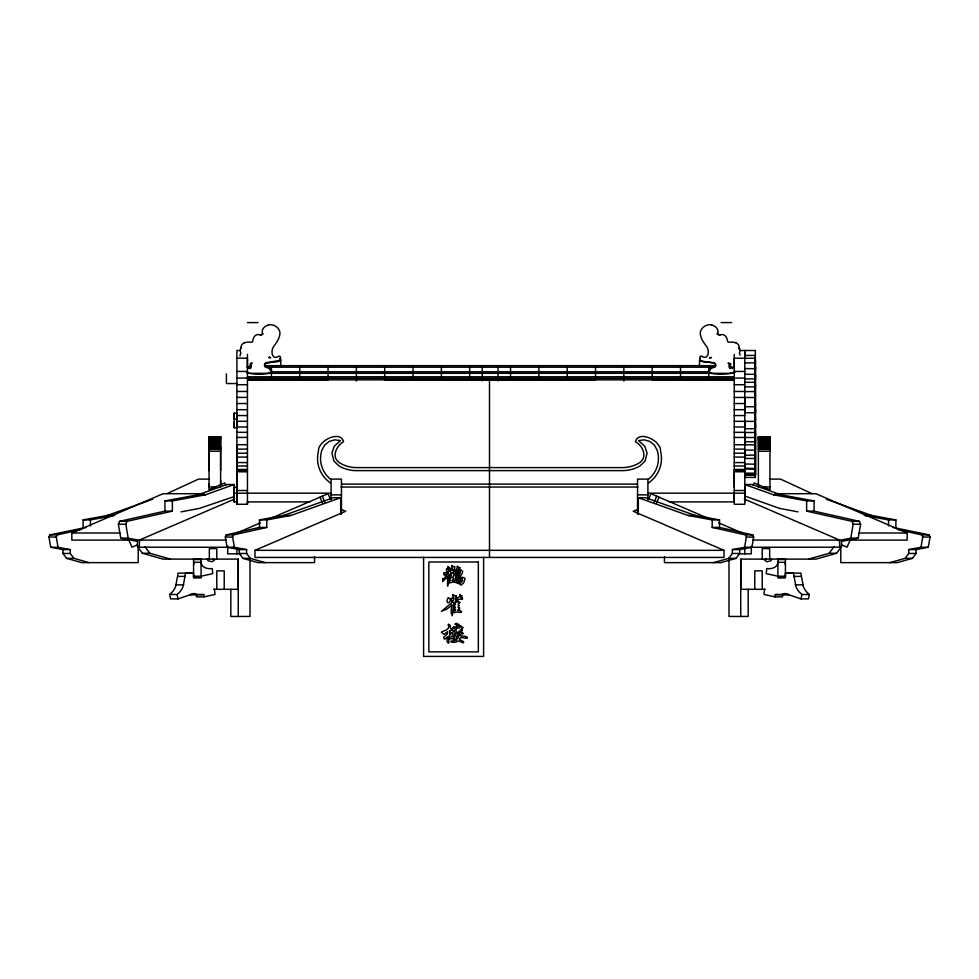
<?xml version="1.0" encoding="UTF-8"?>
<svg xmlns="http://www.w3.org/2000/svg" width="979" height="979" viewBox="0 0 979 979"><rect width="100%" height="100%" fill="white"/><g stroke="black" fill="none" stroke-linecap="round" stroke-linejoin="round"><path stroke-width="1.47" d="M138.21 546.282L138.21 562.631L81.698 562.631L66.572 558.348L62.95 553.465L62.95 549.598L50.712 547.273L48.95 537.043L49.807 534.913L86.042 527.424M89.028 562.631L73.902 558.348L70.28 553.465L70.28 549.598L58.03 547.273L50.712 547.273M204.073 493.71L163.065 493.71L71.834 533.004L71.834 540.102L128.873 540.102L131.92 547.188L137.403 544.826M83.105 527.424L83.105 519.91L107.372 515.431L152.736 499.229M90.435 525.919L90.435 519.91L113.27 515.7M186.12 573.131L193.573 573.131L193.561 577.634L201.16 577.61L201.013 559.107L193.573 559.107L193.561 576.203L193.72 577.598L201.16 577.61M209.041 489.622L209.041 446.045L220.63 446.045L220.63 483.981M209.335 559.107L209.335 548.583L216.775 548.583L216.775 559.107M224.215 589.321L224.215 570.855L216.775 570.855L216.775 589.321L238.264 589.321L238.264 559.107L163.003 559.107L142.396 553.27L137.452 546.612L137.452 541.35L120.772 538.181L118.386 524.242L119.56 521.342L164.925 511.136L172.365 511.136L172.365 500.905L205.419 494.811L234.201 484.519L234.201 496.573L199.471 508.382L181.017 511.858M227.679 546.319L227.679 553.845L241.079 553.845M237.212 501.909L234.201 501.909L234.201 496.01M237.212 487.285L234.201 487.285L234.201 493.183L330.865 493.183M237.212 427.762L234.201 427.762L234.214 421.863M237.212 413.138L234.201 413.138L234.201 419.036L237.212 419.036M236.918 384.527L236.918 383.401M236.93 501.897L236.93 487.273M247.442 354.349L247.454 504.271L236.918 504.271L236.918 444.711L247.454 444.711M236.918 427.75L236.918 413.138M247.442 367.676L247.442 358.192L236.918 358.192M489.5 467.546L489.5 379.852M728.988 559.951L728.988 616.452L748.176 616.452L748.176 589.285M744.799 501.897L744.799 470.764L734.262 470.764L734.274 504.271L744.799 504.271L744.799 484.519L752.239 484.544L781.022 494.811L814.075 500.905L814.075 511.136L859.44 521.342L860.614 524.242L858.228 538.181L841.548 541.35L841.548 546.612L836.604 553.27L815.996 559.107L740.736 559.107L740.736 616.452M734.262 487.273L734.274 354.349M744.799 553.845L744.799 547.824M744.909 474.962L755.409 475.256L755.433 360.088M755.409 475.256L755.323 355.438L744.799 355.438L744.799 350.506L744.799 473.163L755.323 473.163L755.323 477.422L744.811 477.397L744.799 473.885M755.421 395.749L755.421 393.558M755.323 376.107L755.323 373.917M777.84 577.61L785.28 577.598L785.427 576.203L785.427 559.107L777.987 559.107L777.84 577.61L785.427 577.634L785.427 573.131L792.88 573.131M448.578 625.067C450.242 630.292 442.973 630.611 441.333 632.226L443.989 634.392L447.599 631.7M729.636 367.969A2.888 2.888 0 0 0 732.255 367.529A1.236 1.236 0 0 0 730.628 366.574L729.955 364.886M451.747 604.814L451.062 612.389L452.274 615.742L453.766 603.345M451.001 577.194L449.3 578.711L449.141 576.802M771.623 559.107L770.987 560.783L766.802 561.75L764.232 559.755L766.312 559.107M711.488 373.317L708.833 371.787L271.391 371.787L269.078 368.263L265.542 367.198L264.538 365.669L264.648 363.833L266.117 362.707L280.74 360.211L280.373 356.76A1.689 1.689 0 0 0 277.926 356.527A3.414 3.414 0 0 1 274.169 356.992A5.042 5.042 0 0 1 272.101 353.309A10.035 10.035 0 0 1 274.854 344.902L277.412 341.096A24.047 24.047 0 0 0 279.651 335.54C281.622 329.005 274.218 323.241 268.099 325.077M185.545 573.131L183.122 586.384A19.849 14.036 -90 0 1 179.72 592.062L177.077 594.498L169.636 594.498L170.603 598.891L178.056 598.891L193.952 593.458L197.464 594.596L203.742 594.596L203.987 596.86L215.025 594.461L214.462 589.26M456.948 572.874L456.85 574.6L459.163 575.101L460.46 570.292M455.676 623.782L455.357 624.492L456.471 623.317L459.078 624.59L458.87 628.457L460.436 626.132M453.656 581.245L453.656 581.783C454.99 583.631 460.24 581.661 460.668 580.217L452.274 580.767L454.036 578.736L452.702 577.818L453.522 575.615M453.656 581.783L449.557 583.043L448.957 581.061M447.917 566.951L450.573 568.432L452.384 567.881L451.857 565.409M457.279 598.279L455.786 600.286L456.104 597.263M764.538 589.26L763.975 594.461L775.013 596.86L782.454 596.86L782.698 594.583L788.976 594.583L775.258 594.596L775.013 596.86M454.672 566.425L454.513 569.068L452.702 570.182L454.134 571.283L449.41 574.869L451.209 572.776M447.281 636.852L447.036 640.988A4.687 4.063 0 0 0 448.235 643.093L448.871 642.995L448.774 636.558L451.429 632.715M451.747 569.839L451.111 570.451L452.065 568.909M456.85 574.073C454.28 581.049 460.742 575.848 464.181 577.818A1.468 1.273 0 0 1 464.927 579.299L463.679 582.835L461.207 585.112L456.312 582.077M447.599 576.19C447.476 595.526 447.599 582.04 449.092 575.175M455.578 609.415L453.791 609.77L453.877 607.653M447.599 632.226L447.281 633.976L443.768 637.194A2.337 2.019 0 0 0 444.674 639.177L447.281 637.378M457.058 627.282L456.018 630.378L449.728 633.878L449.618 630.868M713.605 562.631L728.743 558.348L732.365 553.465L732.365 549.598L744.603 547.273L746.365 537.043L745.496 534.913L712.198 527.424L712.198 519.91L687.943 515.431L638.32 497.711L638.32 514.097M712.198 527.424L719.528 527.424L752.827 534.913L753.683 537.043L751.933 547.273L739.683 549.598L732.365 549.598M838.269 540.555L850.775 538.181L853.174 524.242L851.999 521.342L806.635 511.136L806.635 500.905L773.581 494.811L744.799 484.519M889.972 562.631L905.098 558.348L908.72 553.465L908.72 549.598L920.97 547.273L922.72 537.043L921.863 534.913L897.254 529.37M908.72 549.598L916.05 549.598L928.288 547.273L930.05 537.043L929.193 534.913L892.958 527.424M449.618 631.394L451.894 629.411L450.364 628.273L450.34 625.593L448.982 624.492L448.578 625.593M785.036 564.137L785.366 562.301L777.913 562.301C777.607 567.624 771.244 569.337 766.802 568.518L766.227 573.645L777.987 576.203L785.427 576.203M775.258 594.596L781.536 594.596L785.036 593.458L800.944 598.891L801.923 594.498L799.28 592.062A19.849 14.036 90 0 1 795.866 586.384L793.455 573.131M803.318 586.384A19.849 14.036 90 0 0 806.733 592.062L809.364 594.498L808.397 598.891L800.944 598.891M456.85 574.869C459.249 579.482 462.284 574.183 462.724 571.442L460.571 569.631L456.263 571.332L459.983 567.6M452.861 594.547L452.91 596.089C454.941 597.79 453.913 603.027 450.891 599.735L450.891 599.197M453.877 608.179C457.389 607.2 452.274 607.592 453.791 605.157M456.532 631.7L454.929 636.46C449.116 635.934 445.359 640.572 454.085 638.112L454.085 637.586M457.169 635.75L458.759 636.093L458.87 635.102M455.149 632.801C455.614 636.179 450.732 638.308 452.91 633.45M448.125 597.814C445.298 601.791 448.517 605.732 450.683 599.919L450.683 599.381M450.573 569.276C450.854 571.969 444.943 572.813 446.62 568.909M449.141 577.341L450.793 576.35L451.001 575.077M453.522 576.141L454.219 573.376M457.915 566.731L455.468 570.573L455.541 579.335L462.076 578.136L462.577 580.694L460.779 582.97L456.312 582.603M448.125 573.241L442.887 580.253L443.034 578.491M457.169 636.277L457.878 633.144M462.981 633.083C463.043 634.392 457.144 634.637 458.759 633.144L458.649 632.336M450.573 579.96L449.141 580.608L451.001 577.732M58.03 547.273L56.28 537.043L57.137 534.913L81.746 529.37M140.731 540.555L128.212 538.181L125.826 524.242L127.001 521.342L172.365 511.136M265.382 562.631L250.257 558.348L246.635 553.465L246.635 549.598L239.317 549.598L227.067 547.273L225.305 537.043L226.173 534.913L259.472 527.424L266.79 527.424L266.79 519.91L291.057 515.431L340.68 497.711L340.68 514.097M246.635 549.598L234.397 547.273L232.635 537.043L233.504 534.913L266.79 527.424M648.416 499.633L650.974 493.71L708.931 518.674M654.156 502.105L656.701 496.182M656.481 503.096L659.026 497.185M753.157 485.278L754.185 482.916L769.555 489.537M452.702 627.649L452.359 629.558L453.546 631.186L457.058 627.808M454.085 638.112L453.497 640.144L456.312 639.617M455.578 609.954L453.253 611.251L454.268 612.756C456.263 610.517 460.962 613.931 461.525 611.63M462.981 633.609L461.342 632.153L458.331 632.324L459.163 631.1L462.321 630.611L462.272 629.583M456.532 637.035L456.055 638.492L457.487 638.859L458.441 636.852M456.312 640.144L451.527 641.343C450.634 642.946 457.413 642.579 458.331 640.792L463.018 642.811L462.969 641.318L459.396 639.409L460.668 637.378L465.992 638.308L467.007 637.341M461.525 612.156L460.46 610.712L457.597 610.321L459.53 608.73L458.013 607.274L459.396 605.438L457.915 604.704L459.849 602.22M457.915 635.444L459.261 634.649L461.207 635.909L465.062 636.191L467.007 637.867M443.034 579.017L442.581 581.612L447.599 576.717M456.104 597.618L456.422 596.529M456.104 597.802L458.551 597.618L460.277 595.122M461.892 595.868L460.668 597.08M456.948 573.4L459.298 573.951L459.775 573.033M708.833 371.787L711.158 368.263L714.694 367.198L715.698 365.669L715.588 363.833L714.119 362.707C711.696 362.083 696.705 361.851 700.34 358.461M452.543 597.679L450.891 599.735M664.435 556.696L664.435 562.631L720.936 562.631L736.061 558.348L739.683 553.465L739.683 549.598M808.556 559.107L829.164 553.27L834.096 546.612M840.79 546.282L840.79 562.631L897.302 562.631L912.428 558.348L916.05 553.465L916.05 549.598M459.849 602.746L457.169 600.837L458.967 599.27L462.345 599.344L462.48 597.655M448.957 581.599L450.573 580.486M457.878 633.682L458.013 632.25M443.879 572.85L443.989 574.685C445.543 577.549 446.962 571.1 448.125 573.767M462.859 627.441L460.779 629.46L462.321 630.611M452.91 601.865L441.431 611.324L447.011 609.024L451.747 605.34M453.791 605.695L455.247 604.178M453.877 626.633L452.702 628.175M458.87 635.628L457.915 635.2M451.747 570.365L443.879 573.376M280.116 358.277L279.884 358.461A9.533 9.533 0 0 1 279.456 358.852M455.149 633.327L456.532 632.226M169.636 594.498L172.267 592.062A19.849 14.036 -90 0 0 175.682 586.384L178.092 573.131L193.573 573.131M456.422 600.861L454.403 602.795M451.209 573.315L453.314 572.825L454.219 573.902M457.169 625.985L454.293 627.833M448.125 598.353L449.3 598.169L450.022 599.197L452.543 598.206M460.46 570.818L457.401 571.858L456.63 571.21M719.528 335.259L720.006 334.989A4.577 4.577 0 0 1 725.329 335.944A9.643 9.643 0 0 1 727.556 341.451A1.615 1.615 0 0 0 729.404 342.197A14.526 14.526 0 0 1 736.061 342.87M457.169 566.156L459.983 568.126M451.001 575.615L449.092 575.701M459.824 594.877L461.892 596.395M246.61 372.754A53.49 53.49 0 0 0 267.891 373.525L271.391 371.787M456.85 601.681L454.403 603.321M280.153 360.933L280.74 360.211L280.74 365.669M450.573 569.815L452.065 569.448M729.649 365.559L729.759 365.497A1.934 1.934 0 0 0 730.775 363.674M249.792 368.116L249.902 368.067A2.252 2.252 0 0 0 251.346 366.354A2.239 2.239 0 0 1 252.239 363.148A1.505 1.505 0 0 0 250.183 364.898L250.538 365.865L249.694 366.513A1.236 1.236 0 0 0 247.944 367.517A2.974 2.974 0 0 0 250.661 367.969A1.897 1.897 0 0 1 250.245 368.63M167.054 493.612L198.517 479.098L209.041 479.098M209.445 489.537L224.815 482.916L225.843 485.278M234.397 547.273L139.361 547.188L139.361 540.09L234.715 499.021M236.796 533.004L260.365 522.859M270.069 518.674L328.026 493.71L330.572 499.633M637.549 509.667L633.217 511.234L723.995 550.333L723.995 557.43L255.005 557.43L255.005 550.333L345.783 511.234L341.451 509.667M448.774 568.456L446.62 569.448M452.861 595.085L456.214 596.138M259.472 527.424L259.472 519.91L283.726 515.431L333.349 497.711L340.68 497.711M164.925 511.136L164.925 500.905L197.966 494.811L226.761 484.544L234.201 484.519M451.857 565.948L454.672 566.951M734.972 372.338L733.626 372.754A53.49 53.49 0 0 1 712.345 373.525L709.359 372.95A2.191 2.191 0 0 1 708.453 371.31A4.76 4.76 0 0 1 711.109 367.859A5.801 5.801 0 0 1 714.511 366.709A2.044 2.044 0 0 0 714.523 363.331A3.145 3.145 0 0 1 712.467 362.83A3.145 3.145 0 0 1 710.497 362.695A3.83 3.83 0 0 0 708.453 362.206A23.777 23.777 0 0 1 700.083 360.933M730.53 373.317L734.164 372.289M268.625 373.378L270.877 372.95A2.191 2.191 0 0 0 271.783 371.31A4.76 4.76 0 0 0 269.127 367.859A5.801 5.801 0 0 0 265.725 366.709A2.044 2.044 0 0 1 265.713 363.331A3.145 3.145 0 0 0 267.769 362.83A3.145 3.145 0 0 0 269.739 362.695A3.83 3.83 0 0 1 271.783 362.206A23.777 23.777 0 0 0 280.153 360.933M456.63 571.748L459.775 573.559M455.676 624.308L457.058 624.957L457.169 626.523M456.532 637.562L458.441 637.378M459.078 625.875L461.097 626.058L462.859 627.967M648.6 482.867A29.603 29.603 0 0 0 660.58 451.233C661.241 440.428 638.21 429.683 635.444 441.859C643.227 445.934 648.392 458.086 638.32 463.471A32.772 32.772 0 0 1 623.66 467.595L355.34 467.595A32.772 32.772 0 0 1 340.68 463.471C330.351 457.878 336.14 446.008 343.617 441.639C340.166 429.805 317.979 440.501 318.42 451.233A29.603 29.603 0 0 0 330.4 482.867M341.732 484.103L637.268 484.103M340.961 487.028L638.039 487.028M247.442 322.58L257.966 322.58M721.119 322.58L731.643 322.58M239.928 350.506L236.918 350.506L236.918 487.566M740.295 350.506L755.323 350.519L755.323 477.422M755.323 358.302L734.274 358.192L734.274 367.663M744.811 362.879L755.323 362.879M264.538 365.669L715.698 365.669M265.542 367.198L714.694 367.198M744.811 368.593L755.433 368.704M236.918 371.445L247.454 371.445M734.274 371.445L744.799 371.445M734.397 373.317L249.706 373.317L247.283 372.632M744.811 374.308L755.323 374.308M247.54 376.78L734.177 376.78M236.918 378.078L247.454 378.078M734.274 378.078L744.799 378.078M247.54 378.31L734.177 378.31M744.811 378.885L755.323 378.885L755.323 379.522M248.593 379.84L328.051 379.84L328.051 365.669M734.397 379.84L652.185 379.84L652.185 365.669M247.773 379.864L734.274 379.852M744.799 382.312L755.323 382.312M236.906 383.535L226.394 383.535L226.394 373.929M236.918 384.71L247.454 384.71M734.274 384.71L744.799 384.71M744.799 386.876L755.323 386.876M236.918 391.465L247.454 391.465M734.274 391.465L744.799 391.465M744.799 391.588L755.323 391.588M236.918 397.413L247.454 397.413M734.274 397.413L755.323 397.523M236.918 403.544L247.454 403.544M734.274 403.544L744.799 403.544M744.799 397.523L744.799 406.738L755.323 406.738L755.421 412.575M236.918 409.687L247.454 409.687M734.274 409.687L744.799 409.687M755.421 412.697L744.799 412.734L744.799 406.738M236.918 415.561L247.454 415.561M734.274 415.561L744.799 415.561M236.918 421.288L247.454 421.288M734.274 421.288L755.323 421.398L755.323 428.741L744.799 428.716L744.799 421.398M236.918 427.003L247.454 427.003M734.274 427.003L744.799 427.003M236.918 432.339L247.454 432.339M734.274 432.339L744.799 432.339M755.421 432.51L744.799 432.461L744.799 444.845M209.041 436.83L220.63 436.83M758.37 436.83L769.959 436.94M209.041 436.952L220.63 436.952M758.37 436.952L769.959 436.952M209.041 437.16L220.63 437.16M758.37 437.16L769.959 437.16M209.041 437.442L220.63 437.442M236.918 437.429L247.454 437.429M734.274 437.417L755.323 437.54L755.323 444.858L734.262 444.711M758.37 437.442L769.959 437.442M209.041 437.797L220.63 437.797M758.37 437.797L769.959 437.797M209.041 438.225L220.63 438.225M758.37 438.225L769.959 438.225M209.041 438.727L220.63 438.727M758.37 438.727L769.959 438.727M209.041 439.302L220.63 439.302M758.37 439.302L769.959 439.302M209.041 439.938L220.63 439.938M758.37 439.938L769.959 439.938M209.041 440.648L220.63 440.648M758.37 440.648L769.959 440.648M209.041 441.419L220.63 441.419M758.37 441.419L769.959 441.419M744.799 441.725L755.421 441.859M209.041 442.239L220.63 442.239M758.37 442.239L769.959 442.239M209.041 443.12L220.63 443.12M758.37 443.12L769.959 443.12M209.041 444.05L220.63 444.05M758.37 444.05L769.959 444.05M209.041 445.029L220.63 445.029M758.37 445.029L769.959 445.029M758.37 446.045L769.959 446.045M209.041 447.109L220.63 447.109M758.37 447.109L769.959 447.109M209.041 448.198L220.63 448.198M758.37 448.198L769.959 448.198M236.918 449.116L247.454 449.116M734.262 449.116L744.799 449.116M209.041 449.312L220.63 449.312M758.37 449.312L769.959 449.312M755.323 450.107L744.799 450.107L744.799 458.453L755.323 458.453M209.041 451.233L220.63 451.233M758.37 451.233L769.959 451.233M236.918 453.204L247.454 453.204M734.262 453.191L744.799 453.191M744.799 455.247L755.421 455.125M236.918 457.071L247.454 457.071M734.262 457.071L744.799 457.071M236.918 462.577L247.454 462.577M734.262 462.577L744.799 462.577M236.93 466.016L247.454 466.016M734.262 466.016L744.799 466.016M755.311 464.193L744.799 464.034L744.799 468.195L755.421 468.549M755.323 469.051L744.799 469.051L744.799 468.195M236.93 469.455L247.454 469.455M734.262 469.455L744.799 469.455M236.93 470.764L247.454 470.764M236.918 471.78L247.454 471.792M734.262 471.792L744.799 471.78M744.909 474.534L755.409 474.534M744.799 474.937L755.323 474.937M769.959 479.098L780.483 479.098L811.946 493.612M209.041 486.906L216.286 486.906M762.714 486.906L769.959 486.906M236.918 490.503L247.454 490.503M734.274 490.503L744.799 490.503M648.135 493.171L744.799 493.171M774.927 493.71L815.935 493.71L907.166 533.004L907.166 540.102L850.127 540.102L847.08 547.188L841.597 544.826M197.966 494.811L205.419 494.811M331.086 494.872L341.451 494.872M637.549 494.872L647.914 494.872M773.581 494.811L781.022 494.811M638.32 497.711L645.65 497.711L695.261 515.431L719.528 519.91L719.528 527.424M164.925 500.905L172.365 500.905M806.635 500.905L814.075 500.905M247.748 501.897L309.707 501.897M669.293 501.897L734.262 501.897L734.262 493.171M806.635 511.136L814.075 511.136M107.372 515.431L114.702 515.431M283.726 515.431L291.057 515.431M687.943 515.431L695.261 515.431M864.298 515.431L871.628 515.431L895.895 519.91L895.895 527.424M83.105 519.91L90.435 519.91M259.472 519.91L266.79 519.91M712.198 519.91L719.528 519.91M865.73 515.7L888.565 519.91L895.895 519.91M119.56 521.342L127.001 521.342M851.999 521.342L859.44 521.342M118.386 524.242L125.826 524.242M853.174 524.242L860.614 524.242M71.834 533.004L119.866 533.004M859.134 533.004L907.166 533.004M49.807 534.913L57.137 534.913M226.173 534.913L233.504 534.913M745.496 534.913L752.827 534.913M921.863 534.913L929.193 534.913M48.95 537.043L56.28 537.043M225.305 537.043L232.635 537.043M746.365 537.043L753.683 537.043M922.72 537.043L930.05 537.043M120.772 538.181L128.212 538.181M850.775 538.181L858.228 538.181M139.361 540.09L226.259 540.09M752.741 540.09L839.639 540.09L839.639 547.188L744.603 547.273M920.97 547.273L928.288 547.273M62.95 549.598L70.28 549.598M255.005 550.333L723.995 550.333M142.396 553.27L149.836 553.27L170.444 559.107M829.164 553.27L836.604 553.27M62.95 553.465L70.28 553.465M239.317 549.598L239.317 553.465L246.635 553.465M732.365 553.465L739.683 553.465M908.72 553.465L916.05 553.465M737.909 553.845L751.321 553.845L751.321 546.319M66.572 558.348L73.902 558.348M239.317 553.465L242.939 558.348L250.257 558.348M728.743 558.348L736.061 558.348M905.098 558.348L912.428 558.348M193.573 559.547L201.013 559.547M777.987 559.547L785.427 559.547M785.427 573.131L800.908 573.131L803.318 586.384M193.561 576.203L201.013 576.203L212.773 573.645L212.198 568.518C207.756 569.337 201.38 567.624 201.074 562.301L193.634 562.301L193.964 564.137M177.811 576.398L185.251 576.398M793.749 576.398L801.189 576.398M176.232 584.842L183.685 584.842M795.315 584.842L802.768 584.842M213.801 589.26L216.775 589.26M762.225 589.26L765.199 589.26M801.923 594.498L809.364 594.498M203.742 594.596L190.012 594.583L196.302 594.583L196.546 596.86L203.987 596.86M462.48 598.193L460.668 597.618M797.983 511.858L779.529 508.382L744.799 495.998M712.137 325.077C706.018 323.241 698.614 329.005 700.585 335.54A24.047 24.047 0 0 0 702.824 341.096L705.406 344.877A10.035 10.035 0 0 1 708.16 353.309A5.042 5.042 0 0 1 706.067 356.992A3.414 3.414 0 0 1 702.322 356.515A1.689 1.689 0 0 0 699.912 356.735L700.095 358.228M458.013 632.777L458.759 632.96M459.078 626.156L460.436 626.658M451.429 633.242L452.91 633.976M242.939 558.348L258.064 562.631L314.565 562.631L314.565 556.696M457.169 566.682L457.915 567.257M826.264 499.229L871.628 515.431M455.247 604.704L453.766 603.872M744.285 499.021L839.639 540.09M718.635 522.859L742.204 533.004M457.279 598.805L456.104 598.255M453.877 627.16L454.293 628.09M730.444 368.116L730.334 368.067A2.252 2.252 0 0 1 728.878 366.354A2.239 2.239 0 0 0 727.997 363.148A1.505 1.505 0 0 1 730.053 364.898M700.083 360.933L699.508 360.284L699.483 365.669M260.708 335.259L260.23 334.989A4.577 4.577 0 0 0 254.907 335.944A9.643 9.643 0 0 0 252.68 341.451A1.615 1.615 0 0 1 250.832 342.197A14.526 14.526 0 0 0 244.175 342.87M212.688 559.107L214.768 559.755L212.198 561.75L208.013 560.783L207.377 559.107M456.422 601.387L456.85 602.22M450.683 599.919L452.91 602.403M144.904 546.612L149.836 553.27M322.287 496.182L324.844 502.105M319.974 497.185L322.519 503.096M456.422 597.055L456.214 595.611M448.774 568.983L447.917 566.425M177.077 594.498L178.056 598.891M755.323 370.931L755.323 370.123L755.433 371.053M755.421 379.619L755.421 378.983M755.421 388.675L755.421 387.941M755.421 397.217L755.421 396.434M755.421 404.816L755.323 401.843M755.421 405.465L755.323 404.094M755.421 413.407L755.421 409.858M755.421 417.397L755.421 420.835M755.421 424.47L755.421 428.251M755.421 431.274L755.421 435.276L755.311 434.517M755.421 434.982L755.421 436.12M755.421 438.102L755.421 443.12M755.421 444.919L755.421 449.936M755.421 451.184L755.409 474.631M744.799 355.438L744.811 358.302M247.454 501.578L247.454 504.271M236.918 501.578L236.918 504.271M888.565 519.91L888.565 525.919M769.959 436.793L769.959 489.622M769.665 559.107L769.665 548.583L762.225 548.583L762.225 559.107M758.37 436.793L758.37 487.028M755.421 378.298L755.433 375.446L755.323 378.09M755.421 384.612L755.421 387.243M754.785 589.321L754.772 570.855L762.225 570.855L762.225 589.321L740.736 589.321L740.736 559.107M708.833 365.669L708.833 379.84M680.515 365.669L680.515 379.84M647.914 499.302L647.914 479.098L637.549 479.098L637.549 514.048M623.856 365.669L623.856 381.015M595.526 365.669L595.526 379.84L384.71 379.84L384.71 365.669M567.208 365.669L567.208 379.84M538.878 365.669L538.878 379.84M510.548 365.669L510.548 379.84M498.017 365.669L498.017 380.917M489.5 467.191L489.5 557.43M483.602 557.271L483.602 656.419L423.589 656.419L423.589 557.271M482.219 365.669L482.219 380.917M469.687 365.669L469.687 379.84M466.946 636.95L466.861 638.137M463.544 641.551L463.569 642.579M460.668 579.69L460.73 580.828M460.142 594.694L460.142 595.489M459.506 607.58L459.53 608.73M456.312 570.573L456.263 571.332M455.357 606.931L455.247 607.641M455.247 623.599L455.357 624.492M453.975 570.108L454.134 571.283M453.375 639.409L453.497 640.144M452.567 579.984L452.567 580.718M451.894 628.873L451.931 629.693M451.135 569.741L451.111 570.451M450.976 573.009L450.891 574.049M451.001 641.086L451.025 641.82M448.871 570.108L449.006 571.026M448.321 624.1L448.235 625.043M441.358 365.669L441.358 379.84M413.028 365.669L413.028 379.84M356.38 365.669L356.38 381.015M341.451 514.048L341.451 479.098L331.086 479.098L331.086 499.302M299.721 365.669L299.721 379.84M271.391 365.669L271.391 379.84M250.012 559.951L250.012 616.452L230.824 616.452L230.824 589.285M238.264 559.107L238.264 616.452M236.918 549.329L236.918 553.845M234.201 413.138L234.201 427.762M234.201 487.285L234.201 501.909M220.63 436.793L220.63 470.63M220.63 480.371L220.63 487.028M209.041 436.793L209.041 470.63M209.041 483.944L209.041 487.028M648.343 479.306A26.568 26.568 0 0 0 657.142 450.218L654.388 445.09L649.848 441.443L644.243 439.852L638.455 440.587L644.794 446.277L647.07 453.204L645.063 461.121L639.764 466.126A35.795 35.795 0 0 1 623.77 470.618L355.23 470.618A35.795 35.795 0 0 1 339.236 466.126L333.937 461.121L331.93 453.204L334.206 446.277L340.545 440.587L334.757 439.852L329.152 441.443L324.612 445.09L321.858 450.218A26.568 26.568 0 0 0 330.657 479.306M263.045 333.912A5.299 5.299 0 0 1 262.727 333.374M262.605 333.558A1.64 1.64 0 0 1 260.279 334.916M262.201 333.203A7 7 0 0 1 268.124 325.261M247.21 367.296A2.447 2.447 0 0 1 247.663 368.581M244.199 342.944A4.614 4.614 0 0 0 241.042 347.631A4.528 4.528 0 0 0 241.275 348.328M241.128 347.618A5.629 5.629 0 0 0 240.895 353.186A6.021 6.021 0 0 0 240.026 356.038M717.509 333.374A5.299 5.299 0 0 1 717.007 334.157M719.969 334.916A1.652 1.652 0 0 1 717.607 333.545M712.112 325.261A7 7 0 0 1 718.023 333.203M729.979 368.63A1.897 1.897 0 0 1 729.551 367.982M732.561 368.581A2.447 2.447 0 0 1 732.781 367.7M736.037 342.944A4.614 4.614 0 0 1 739.194 347.631A4.528 4.528 0 0 1 738.741 348.891M739.108 347.618A5.629 5.629 0 0 1 739.341 353.186A6.021 6.021 0 0 1 740.1 355.181M709.518 357.763L709.506 357.812A5.654 5.654 0 0 1 711.5 357.604L709.518 357.763M269.396 357.237L268.735 357.604A5.654 5.654 0 0 1 270.73 357.812L269.445 357.213M478.339 561.995L428.851 561.995L428.851 651.867L478.339 651.867L478.339 561.995M755.433 369.242L755.433 367.345L755.323 369.193"/></g></svg>
